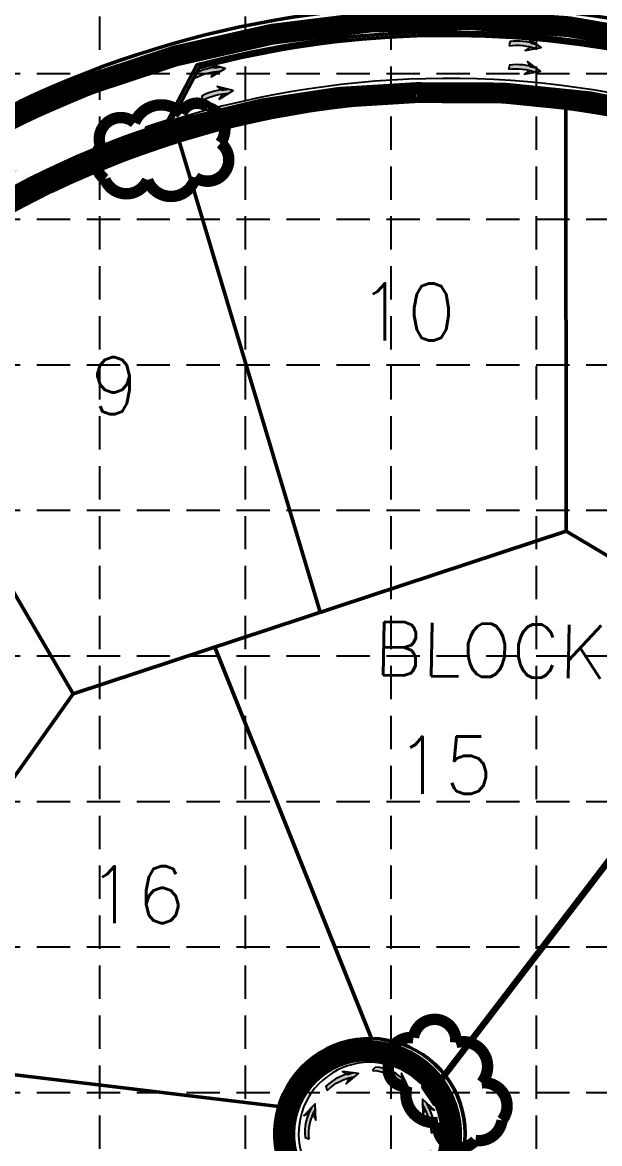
# Model space of a CAD drawing. Header units: feet. Extents: x 3975 to 8879, y 4296 to 7363.
# Drawn here: x 6463 to 6766, y 5956 to 6545 of the extents above; entities that cross this region are included whole.
import ezdxf
from ezdxf.enums import TextEntityAlignment as Align

# ---------------------------------------------------------------- set-up
doc = ezdxf.new("R2010")
doc.units = ezdxf.units.FT
doc.header["$LTSCALE"] = 100
doc.header["$MEASUREMENT"] = 0
for name, pattern in [('BORDER2', [0.875, 0.25, -0.125, 0.25, -0.125, 0, -0.125]), ('HIDDEN', [0.375, 0.25, -0.125]), ('PHANTOM2', [1.25, 0.625, -0.125, 0.125, -0.125, 0.125, -0.125])]:
    doc.linetypes.add(name, pattern=pattern)
for name, color, linetype in [('BASE', 7, 'Continuous'), ('EROSION BLANKET', 84, 'Continuous'), ('grid', 254, 'HIDDEN'), ('P-Paving-BOC', 7, 'Continuous'), ('P-Storm-Drainage Area-Paving Flow Arrows', 7, 'Continuous'), ('P-Survey-Block No', 7, 'Continuous'), ('P-Survey-Lot No', 150, 'Continuous')]:
    doc.layers.add(name, color=color, linetype=linetype)
for name, color, linetype, lineweight in [('P-Storm-Inlet', 7, 'Continuous', 50), ('P-Storm-Pipe', 7, 'Continuous', 50), ('P-Survey-Lot Lines', 150, 'BORDER2', 50), ('P-Survey-ROW', 150, 'PHANTOM2', 50)]:
    doc.layers.add(name, color=color, linetype=linetype, lineweight=lineweight)
doc.styles.add('L100', font='simplex', dxfattribs={"height": 4})
doc.styles.add('L140', font='simplex', dxfattribs={"height": 5.600000000000001})

msp = doc.modelspace()

# ---------------------------------------------------------------- hatches: boundary and pattern name
at = {"layer": 'P-Storm-Drainage Area-Paving Flow Arrows'}
h = msp.add_hatch(color=256, dxfattribs=at)
edge = h.paths.add_edge_path()
edge.add_arc((6722.79283836782, 6502.222389353305), 30.79664707657072, 70.61249385284282, 97.15609309769218, ccw=False)
edge.add_arc((14080.92456572315, 39283.58903204638), 33566.44135350145, 257.3500837841822, 257.3551916602383, ccw=False)
edge.add_line((6730.096137686042, 6531.927905324675), (6727.406247623129, 6530.22805490495))
edge.add_line((6727.406247623129, 6530.22805490495), (6735.830823200137, 6531.787790891349))
edge.add_line((6735.830823200137, 6531.787790891349), (6728.891307087911, 6536.812665628906))
edge.add_line((6728.891307087911, 6536.812665628906), (6730.591157507638, 6534.122775565994))
edge.add_arc((14081.41958555495, 39285.7839022775), 33566.44135349373, 257.3500837841614, 257.3551916602175)
edge.add_arc((6723.267393754757, 6504.226264591605), 30.98363638251754, 70.69404078401737, 97.07454616649449)
edge.add_line((6719.451429952565, 6534.974014814092), (6719.203920041771, 6533.876579693429))
edge.add_line((6719.203920041771, 6533.876579693429), (6718.956410130972, 6532.779144572771))
h = msp.add_hatch(color=256, dxfattribs=at)
edge = h.paths.add_edge_path()
edge.add_arc((6568.161398796557, 6488.544122065524), 30.79664707657546, 91.68237495863139, 118.22597420348049, ccw=False)
edge.add_arc((1649.239129761204, 39723.53028413187), 33566.44135352779, 278.41996488995653, 278.4250727660126, ccw=False)
edge.add_line((6564.297097851852, 6518.889188192754), (6562.398153703291, 6516.335952770658))
edge.add_line((6562.398153703291, 6516.335952770658), (6569.69874949679, 6520.820097177337))
edge.add_line((6569.69874949679, 6520.820097177337), (6561.416716792989, 6523.014222126641))
edge.add_line((6561.416716792989, 6523.014222126641), (6563.969952215087, 6521.115277978082))
edge.add_arc((1648.911984124436, 39725.75637387639), 33566.44135348741, 278.4199648899668, 278.4250727660228)
edge.add_arc((6567.883820835481, 6490.584629174431), 30.98363638251564, 91.76392188981255, 118.1444272722908)
edge.add_line((6553.268971462111, 6517.904803062561), (6553.432544280497, 6516.791758169895))
edge.add_line((6553.432544280497, 6516.791758169895), (6553.59611709888, 6515.678713277232))
h = msp.add_hatch(color=256, dxfattribs=at)
edge = h.paths.add_edge_path()
edge.add_arc((6722.479900503168, 6489.836901543012), 30.7966470765732, 70.61249385283912, 97.1560930976882, ccw=False)
edge.add_arc((14080.61162786871, 39271.20354424629), 33566.44135351364, 257.350083784169, 257.3551916602251, ccw=False)
edge.add_line((6729.783199821392, 6519.542417514384), (6727.093309758479, 6517.842567094659))
edge.add_line((6727.093309758479, 6517.842567094659), (6735.517885335488, 6519.402303081058))
edge.add_line((6735.517885335488, 6519.402303081058), (6728.578369223261, 6524.427177818614))
edge.add_line((6728.578369223261, 6524.427177818614), (6730.278219642988, 6521.737287755702))
edge.add_arc((14081.1066476801, 39273.39841447741), 33566.44135350145, 257.3500837841822, 257.3551916602383)
edge.add_arc((6722.954455890111, 6491.840776781312), 30.98363638251836, 70.69404078402324, 97.07454616650097)
edge.add_line((6719.138492087915, 6522.5885270038), (6718.890982177121, 6521.491091883138))
edge.add_line((6718.890982177121, 6521.491091883138), (6718.643472266323, 6520.393656762481))
h = msp.add_hatch(color=256, dxfattribs=at)
edge = h.paths.add_edge_path()
edge.add_arc((6572.322044386122, 6476.874192045003), 30.79664707656819, 91.68237495863508, 118.2259742034839, ccw=False)
edge.add_arc((1653.399775340567, 39711.86035409093), 33566.44135350909, 278.41996488997887, 278.42507276603493, ccw=False)
edge.add_line((6568.457743441418, 6507.219258172225), (6566.558799292859, 6504.666022750129))
edge.add_line((6566.558799292859, 6504.666022750129), (6573.859395086357, 6509.150167156808))
edge.add_line((6573.859395086357, 6509.150167156808), (6565.577362382554, 6511.344292106112))
edge.add_line((6565.577362382554, 6511.344292106112), (6568.130597804652, 6509.445347957553))
edge.add_arc((1653.072629714003, 39714.08644387627), 33566.4413535076, 278.4199648899617, 278.4250727660177)
edge.add_arc((6572.044466425045, 6478.914699153898), 30.98363638251919, 91.7639218898073, 118.1444272722853)
edge.add_line((6557.429617051676, 6506.234873042033), (6557.593189870065, 6505.121828149367))
edge.add_line((6557.593189870065, 6505.121828149367), (6557.756762688447, 6504.008783256703))
h = msp.add_hatch(color=256, dxfattribs=at)
edge = h.paths.add_edge_path()
edge.add_arc((6465.411715264225, 6435.278307315541), 30.79664707657128, 102.83402016612217, 129.3776194109714, ccw=False)
edge.add_arc((-4788.494239174679, 38091.3946554828), 33566.44135350553, 289.5716100974554, 289.5767179735114, ccw=False)
edge.add_line((6455.751447088124, 6464.303039507634), (6454.382169499863, 6461.430744452057))
edge.add_line((6454.382169499863, 6461.430744452057), (6460.67765852609, 6467.242204502737))
edge.add_line((6460.67765852609, 6467.242204502737), (6452.12764329889, 6467.79310341781))
edge.add_line((6452.12764329889, 6467.79310341781), (6454.999938354466, 6466.423825829552))
edge.add_arc((-4789.245747908337, 38093.51544180472), 33566.44135350554, 289.5716100974553, 289.5767179735113)
edge.add_arc((6464.744731183823, 6437.226601703571), 30.9836363825197, 102.9155670973014, 129.296072479779)
edge.add_line((6445.12193211776, 6461.204330542999), (6445.497686484595, 6460.143937382039))
edge.add_line((6445.497686484595, 6460.143937382039), (6445.873440851422, 6459.083544221081))
h = msp.add_hatch(color=256, dxfattribs=at)
edge = h.paths.add_edge_path()
edge.add_arc((6641.45413522282, 5965.218236422888), 25.90728514294544, 98.42716165016822, 134.4238196393057, ccw=False)
edge.add_arc((-2850.778083199752, 38188.29255832967), 33566.44135349465, 286.4148883776745, 286.4199962537305, ccw=False)
edge.add_line((6634.786955021174, 5990.000040817552), (6633.261585527996, 5987.207506500972))
edge.add_line((6633.261585527996, 5987.207506500972), (6639.86754357752, 5992.663472799246))
edge.add_line((6639.86754357752, 5992.663472799246), (6631.36083829289, 5993.684362215608))
edge.add_line((6631.36083829289, 5993.684362215608), (6634.15337260947, 5992.158992722432))
edge.add_arc((-2851.411665550241, 38190.45151027535), 33566.44135351649, 286.4148883775546, 286.4199962536106)
edge.add_arc((6640.867773260051, 5967.282169517712), 26.00821894693788, 98.49938752195594, 134.3515937674752)
edge.add_line((6622.686481508017, 5985.879698466991), (6623.003272713875, 5984.80022251455))
edge.add_line((6623.003272713875, 5984.80022251455), (6623.320063919724, 5983.720746562113))
h = msp.add_hatch(color=256, dxfattribs=at)
edge = h.paths.add_edge_path()
edge.add_arc((6646.637107839625, 5973.142794843039), 21.08057024715828, 37.41291307017332, 88.4721708343892, ccw=False)
edge.add_arc((28737.71660363938, 31272.89742444818), 33566.44135350693, 228.8754360321448, 228.8805439082009, ccw=False)
edge.add_line((6661.126710191558, 5987.918408935091), (6657.951783642053, 5987.70665104211))
edge.add_line((6657.951783642053, 5987.70665104211), (6666.100857908797, 5985.061119225055))
edge.add_line((6666.100857908797, 5985.061119225055), (6662.39653662684, 5992.786677705841))
edge.add_line((6662.39653662684, 5992.786677705841), (6662.608294519821, 5989.611751156335))
edge.add_arc((28739.19818799825, 31274.59076662861), 33566.44135349631, 228.8754360320597, 228.8805439081157)
edge.add_arc((6648.095042254173, 5974.78983633976), 21.12749695901885, 37.47367878904554, 88.41140511549132)
edge.add_line((6648.680752647132, 5995.909213013538), (6647.939960483002, 5995.062541902913))
edge.add_line((6647.939960483002, 5995.062541902913), (6647.199168318871, 5994.215870792294))
h = msp.add_hatch(color=256, dxfattribs=at)
edge = h.paths.add_edge_path()
edge.add_arc((6644.912038724756, 5959.402793225292), 35.35879277504721, 4.839441625893069, 30.2441223243471)
edge.add_arc((-23827.88077518731, -8031.795526385966), 33566.44135350798, 24.662387642845204, 24.66749551890132, ccw=False)
edge.add_line((6676.706817923329, 5974.493093827844), (6679.689284249653, 5973.384087690646))
edge.add_line((6679.689284249653, 5973.384087690646), (6673.342124571042, 5979.139069359965))
edge.add_line((6673.342124571042, 5979.139069359965), (6673.552075554369, 5970.573897406957))
edge.add_line((6673.552075554369, 5970.573897406957), (6674.661081691567, 5973.556363733282))
edge.add_arc((-23829.92651142927, -8032.732256429517), 33566.44135349596, 24.66238764275883, 24.66749551881486)
edge.add_arc((6643.065984287789, 5958.529182686229), 35.15452799586255, 4.764390343205207, 30.319173607019195, ccw=False)
edge.add_line((6678.099041895658, 5961.449065090646), (6679.121910011538, 5961.917430137931))
edge.add_line((6679.121910011538, 5961.917430137931), (6680.144778127417, 5962.38579518521))
h = msp.add_hatch(color=256, dxfattribs=at)
edge = h.paths.add_edge_path()
edge.add_arc((6640.287829518507, 5960.662619895003), 26.58584587480378, 150.559745375465, 185.4548002468248, ccw=False)
edge.add_arc((-24581.6527991124, 18356.84840824859), 33566.44135350516, 338.3462572085302, 338.35136508458623, ccw=False)
edge.add_line((6616.030978750099, 5970.948681753281), (6617.288914478939, 5968.025909490152))
edge.add_line((6617.288914478939, 5968.025909490152), (6617.066847419971, 5976.590775876811))
edge.add_line((6617.066847419971, 5976.590775876811), (6611.017852490987, 5970.523164291588))
edge.add_line((6611.017852490987, 5970.523164291588), (6613.940624754116, 5971.781100020426))
edge.add_arc((-24583.74315309818, 18357.68082655654), 33566.44135351074, 338.3462572084591, 338.3513650845151)
edge.add_arc((6638.30780791392, 5961.471600925724), 26.69347209499324, 150.6323364016563, 185.382209220596)
edge.add_line((6611.732023654687, 5958.967775154451), (6612.777200652682, 5958.551566020881))
edge.add_line((6612.777200652682, 5958.551566020881), (6613.822377650671, 5958.135356887308))
h = msp.add_hatch(color=256, dxfattribs=at)
edge = h.paths.add_edge_path()
edge.add_arc((6694.224054612626, 5942.391969684419), 17.84776077850132, 152.613226998753, 208.0164145558886, ccw=False)
edge.add_arc((-25617.3988731637, 15098.76390264192), 33566.44135351207, 344.17948804407484, 344.18459592013085, ccw=False)
edge.add_line((6677.560962125134, 5947.722739154216), (6679.109435160784, 5944.942949367585))
edge.add_line((6679.109435160784, 5944.942949367585), (6678.018042358291, 5953.440896869814))
edge.add_line((6678.018042358291, 5953.440896869814), (6672.617040927361, 5946.789924494057))
edge.add_line((6672.617040927361, 5946.789924494057), (6675.396830713993, 5948.338397529707))
edge.add_arc((-25619.56300456464, 15099.37956105822), 33566.44135351338, 344.1794880440031, 344.1845959200591)
edge.add_arc((6692.105351657761, 5943.007877676297), 17.88799533007807, 152.6808701775856, 207.9487713770263)
edge.add_line((6676.303686918809, 5934.624097597679), (6677.385752624382, 5934.316268409937))
edge.add_line((6677.385752624382, 5934.316268409937), (6678.46781832995, 5934.008439222191))

# ---------------------------------------------------------------- linework, layer by layer
at = {"layer": 'BASE', "color": 170, "const_width": 6}
for points in [[(6522.118498733354, 6492.325918398141, 0.5205670505517462), (6522.118498733354, 6492.325918398141, 0.7651954600696135), (6504.21547670096, 6479.997063409202, 0.4178788784126488), (6506.492745240108, 6462.558529439539, 0.6649002420699669), (6528.935366852138, 6462.226501571498, 0.744833174426672), (6554.013315852209, 6463.5551110043, 0.9756416855879776), (6567.262924660108, 6481.632929249452, 0.5205670505517462), (6560.773762444163, 6500.322950613663, 0.5205670505517462), (6546.849516549805, 6497.10215754098, 0.5402640007904789), (6522.118498733354, 6492.325918398141)], [(6681.637006477639, 5966.914305297488, 0.5205670505517462), (6681.637006477639, 5966.914305297488, 0.7651954600696135), (6701.194511132018, 5957.426266779195, 0.4178788784126488), (6715.238447475322, 5968.011930244267, 0.6649002420699669), (6704.453051895891, 5987.695851335381, 0.744833174426672), (6690.922884082122, 6008.852488308357, 0.9756416855879776), (6668.661262124866, 6011.456299726133, 0.5205670505517462), (6655.607145737563, 5996.589687125873, 0.5205670505517462), (6665.279359703204, 5986.067975822742, 0.5402640007904789), (6681.637006477639, 5966.914305297488)]]:
    msp.add_lwpolyline(points, format="xyb", close=True, dxfattribs=at)
at = {"layer": 'EROSION BLANKET', "color": 84, "linetype": 'ByBlock', "const_width": 11}
for points in [[(6270.978861933692, 6712.175617914063), (6268.777826099193, 6708.509374948841, 0.3738081796207427), (6270.978861933692, 6696.044148867084), (6314.26596063368, 6643.250250167881), (6370.759274340684, 6572.85839358896), (6391.302305773426, 6547.927941425447, -0.05380277262148421), (6428.004506136343, 6492.116996959732, 0.5316089759185111), (6446.346479001544, 6489.917251180599, -0.3019798080954745), (7032.183875537585, 6418.723573369387, -5.326380427454366)], [(5962.093316268636, 5539.810347064806), (5901.173856601426, 5533.427377924512), (5815.690095014686, 5517.715464167914), (5760.000326134139, 5500.844565049874), (5472.398568066988, 5409.7881694671, -0.4513104263995939), (5454.658588880158, 5420.452572288883, 0.0035002329709656), (5447.574518412517, 5457.558397688596, -0.04831103182672204), (5442.240051036466, 5511.211931146243, -0.02564122082170086), (5446.77065532348, 5604.131917050909, -0.05237398076521765), (5473.460564845007, 5703.739067641092, -0.07599047793111807), (5537.678384271609, 5822.189894291692, -0.1087080652491462), (5694.333207097361, 5955.270491791882, 0.004121475811404957), (5769.474730474869, 5988.453058394443, 0.06106602834961535), (5875.394041672995, 6024.437054127606, 0.06205148045567514), (6036.16195374113, 6108.266692114074), (6130.60207911338, 6173.055272764361), (6211.859790973323, 6246.406202870014), (6350.144383762994, 6372.553688039745), (6404.316176514259, 6418.834631139976, -0.1541814146287054), (6670.234977503556, 6508.1196239568, -0.1214756129499096), (6892.164592531704, 6463.585123816689, -0.02602824284940595), (6951.140104333475, 6431.399479257991), (7209.303391734238, 6236.986240166581, -0.4465848301274739), (7210.796816178436, 6219.448635231014, -2.521704239711839)], [(7211.571171779293, 6218.541745579134), (7205.28218944658, 6211.527739420142), (6974.926504297631, 5895.087396278102, 0.01750171257554338), (6905.255232754504, 5791.980944395898, -0.5355120632048825), (6886.208421930094, 5783.229349826379, -0.1144008553294668), (6689.698143987471, 5935.551885991601, -0.1190040965471974), (6687.353867256954, 5949.609210210072, 2.61140090927186), (6638.45132078498, 5917.327234834493, -0.3043115888130599), (6659.701508947192, 5910.855285824149, -0.3451952699390871)]]:
    msp.add_lwpolyline(points, format="xyb", dxfattribs=at)
at = {"layer": 'grid', "color": 253, "linetype": 'HIDDEN', "ltscale": 0.7}
for p, q in [((6503.719592283705, 7283.096206917875), (6503.719592283705, 4605.258333728414)), ((6580.219592283722, 7283.096206917875), (6580.219592283722, 4605.258333728414)), ((6656.719592283737, 7283.096206917875), (6656.719592283737, 4605.258333728414)), ((6733.219592283753, 7283.096206917875), (6733.219592283753, 4605.258333728414)), ((4055.719592283204, 6518.096206917718), (8798.719592284177, 6518.096206917718)), ((4055.719592283204, 6441.596206917702), (8798.719592284177, 6441.596206917702)), ((4055.719592283204, 6365.096206917686), (8798.719592284177, 6365.096206917686)), ((4055.719592283204, 6288.59620691767), (8798.719592284177, 6288.59620691767)), ((4055.719592283204, 6212.096206917655), (8798.719592284177, 6212.096206917655)), ((4055.719592283204, 6135.596206917638), (8798.719592284177, 6135.596206917638)), ((4055.719592283204, 6059.096206917623), (8798.719592284177, 6059.096206917623)), ((4055.719592283204, 5982.596206917608), (8798.719592284177, 5982.596206917608))]:
    msp.add_line(p, q, dxfattribs=at)
at = {"layer": 'P-Paving-BOC'}
for centre, radius, start, end in [((6686.59376179203, 6029.044371210551), 513.5000000000002, 52.99679465575323, 117.6692711215397), ((6686.59376179203, 6029.044371210553), 486.4999999999977, 52.99679465575346, 121.2694064747006), ((6645.823856205526, 5961.006223582861), 37.49999999999928, 342.3368098243473, 270.9940216851148)]:
    msp.add_arc(centre, radius, start, end, dxfattribs=at)
at = {"layer": 'P-Storm-Drainage Area-Paving Flow Arrows'}
for points in [[(6718.956410130972, 6532.779144572771, -0.1163389518444814), (6733.015953081052, 6531.272714596216, -2.228731374401946e-05), (6730.096137686042, 6531.927905324675), (6727.406247623129, 6530.22805490495), (6735.830823200137, 6531.787790891349), (6728.891307087911, 6536.812665628906), (6730.591157507638, 6534.122775565994, 2.228731374401946e-05), (6733.510972902646, 6533.467584837535, 0.1156177484575281), (6719.451429952565, 6534.974014814092), (6719.203920041771, 6533.876579693429), (6718.956410130972, 6532.779144572771)], [(6553.59611709888, 6515.678713277232, -0.1163389518444814), (6567.25724733146, 6519.327493896551, -2.228731374401946e-05), (6564.297097851852, 6518.889188192754), (6562.398153703291, 6516.335952770658), (6569.69874949679, 6520.820097177337), (6561.416716792989, 6523.014222126641), (6563.969952215087, 6521.115277978082, 2.228731374401946e-05), (6566.930101694691, 6521.55358368188, 0.1156177484575281), (6553.268971462111, 6517.904803062561), (6553.432544280497, 6516.791758169895), (6553.59611709888, 6515.678713277232)], [(6718.643472266323, 6520.393656762481, -0.1163389518444814), (6732.703015216402, 6518.887226785925, -2.228731374401946e-05), (6729.783199821392, 6519.542417514384), (6727.093309758479, 6517.842567094659), (6735.517885335488, 6519.402303081058), (6728.578369223261, 6524.427177818614), (6730.278219642988, 6521.737287755702, 2.228731374401946e-05), (6733.198035037997, 6521.082097027243, 0.1156177484575281), (6719.138492087915, 6522.5885270038), (6718.890982177121, 6521.491091883138), (6718.643472266323, 6520.393656762481)], [(6557.756762688447, 6504.008783256703, -0.1163389518444814), (6571.417892921024, 6507.657563876023, -2.228731374401946e-05), (6568.457743441418, 6507.219258172225), (6566.558799292859, 6504.666022750129), (6573.859395086357, 6509.150167156808), (6565.577362382554, 6511.344292106112), (6568.130597804652, 6509.445347957553, 2.228731374401946e-05), (6571.090747284258, 6509.883653661351, 0.1156177484575281), (6557.429617051676, 6506.234873042033), (6557.593189870065, 6505.121828149367), (6557.756762688447, 6504.008783256703)], [(6623.320063919724, 5983.720746562113, -0.158369492280235), (6637.657371112645, 5990.845799821885, -2.228731374401946e-05), (6634.786955021174, 5990.000040817552), (6633.261585527996, 5987.207506500972), (6639.86754357752, 5992.663472799246), (6631.36083829289, 5993.684362215608), (6634.15337260947, 5992.158992722432, 2.228731374401946e-05), (6637.023788700945, 5993.004751726759, 0.1577234588179627), (6622.686481508017, 5985.879698466991), (6623.003272713875, 5984.80022251455), (6623.320063919724, 5983.720746562113)], [(6647.199168318871, 5994.215870792294, -0.2265487135680369), (6663.380934957357, 5985.950397873929, -2.228731374401946e-05), (6661.126710191558, 5987.918408935091), (6657.951783642053, 5987.70665104211), (6666.100857908797, 5985.061119225055), (6662.39653662684, 5992.786677705841), (6662.608294519821, 5989.611751156335, 2.228731374401946e-05), (6664.862519285616, 5987.643740095171, 0.2259912832408303), (6648.680752647132, 5995.909213013538), (6647.939960483002, 5995.062541902913), (6647.199168318871, 5994.215870792294)], [(6613.822377650671, 5958.135356887308, -0.1534459967973214), (6617.135048508085, 5973.729981233936, -2.228731374401946e-05), (6616.030978750099, 5970.948681753281), (6617.288914478939, 5968.025909490152), (6617.066847419971, 5976.590775876811), (6611.017852490987, 5970.523164291588), (6613.940624754116, 5971.781100020426, 2.228731374401946e-05), (6615.044694512106, 5974.56239950108, 0.1527976678994052), (6611.732023654687, 5958.967775154451), (6612.777200652682, 5958.551566020881), (6613.822377650671, 5958.135356887308)], [(6680.144778127417, 5962.38579518521, 0.1113050905230677), (6675.458046510746, 5977.212499422953, -2.228731374401946e-05), (6676.706817923329, 5974.493093827844), (6679.689284249653, 5973.384087690646), (6673.342124571042, 5979.139069359965), (6673.552075554369, 5970.573897406957), (6674.661081691567, 5973.556363733282, 2.228731374401946e-05), (6673.412310278988, 5976.275769328391, -0.1119681989631373), (6678.099041895658, 5961.449065090646), (6679.121910011538, 5961.917430137931), (6680.144778127417, 5962.38579518521)]]:
    msp.add_lwpolyline(points, format="xyb", dxfattribs=at)
at = {"layer": 'P-Storm-Inlet'}
for points in [[(6542.532624611285, 6494.254660376127), (6528.27259513579, 6489.601180788664), (6529.19233381131, 6486.74564567791), (6543.452363286807, 6491.399125265372)], [(6529.514966550516, 6487.374857975625), (6542.823150989093, 6491.721758004577), (6542.209991872079, 6493.625448078413), (6528.901807433502, 6489.278548049459), (6529.514966550516, 6487.374857975625)], [(6682.046856316872, 5978.087474979959), (6676.019355992231, 5987.289063964283), (6673.509831723778, 5985.645200239382), (6679.537332048421, 5976.443611255056)], [(6674.202063056005, 5985.500923482122), (6679.681608805678, 5977.135842587281), (6681.354624984647, 5978.231751737216), (6675.875079234972, 5986.596832632058), (6674.202063056005, 5985.500923482122)]]:
    msp.add_lwpolyline(points, close=True, dxfattribs=at)
at = {"layer": 'P-Storm-Pipe'}
for points in [[(6539.096287576055, 6492.622555746811), (6554.884599418474, 6522.649438214381, -0.2306081511647095), (6994.068836501639, 6437.030086717013), (7015.135977238691, 6421.153009589435)], [(6541.476573368349, 6493.38922147392), (6556.076296431468, 6521.155595285813, -0.2302119005108146), (6993.015582025021, 6435.632533495313), (7014.082722762075, 6419.755456367733)]]:
    msp.add_lwpolyline(points, format="xyb", dxfattribs=at)
for points in [[(6878.518818608502, 6218.288925776935), (6854.949169384849, 6214.931422238434), (6677.693611342628, 5983.367369503215)], [(6878.730030523359, 6216.803870344703), (6855.767633390627, 6213.532870047072), (6678.884708229397, 5982.455619424339)]]:
    msp.add_lwpolyline(points, dxfattribs=at)
at = {"layer": 'P-Survey-Lot Lines', "color": 7, "linetype": 'Continuous'}
for p, q in [((6748.81311815632, 6499.951741819264), (6748.914563895744, 6277.719020012515)), ((6545.507839985174, 6482.607776555282), (6619.613485088522, 6235.030681504581)), ((6375.351996393906, 6387.866839113354), (6489.767573460466, 6192.162468179666)), ((6489.767573460466, 6192.162468179666), (6748.914563895744, 6277.719020012515)), ((6748.914563895744, 6277.719020012515), (6855.358401387738, 6214.232146142753)), ((6564.230061915715, 6216.746021098508), (6646.662768786397, 6010.99918534431)), ((6356.452798518979, 6004.268943936366), (6489.767573460466, 6192.162468179666)), ((6356.452798518979, 6004.268943936366), (6597.890471816206, 5975.232630753531))]:
    msp.add_line(p, q, dxfattribs=at)
msp.add_lwpolyline([(6855.358401387738, 6214.232146142753), (6685.153831409296, 5991.879400459737)], dxfattribs=at)
at = {"layer": 'P-Survey-ROW', "color": 7, "linetype": 'Continuous'}
for centre, radius, start, end in [((6686.59376179203, 6029.044371210551), 525, 52.99679465575323, 118.5400038379217), ((6686.59376179203, 6029.044371210551), 475, 52.99679465575323, 132.3531058122167), ((6645.823856205526, 5961.006223582862), 50, 336.5116291999036, 276.4602763784461)]:
    msp.add_arc(centre, radius, start, end, dxfattribs=at)

# ---------------------------------------------------------------- texts
at = {"layer": 'P-Survey-Block No', "insert": (6731.652276337779, 6214.63627836368), "char_height": 28, "attachment_point": 5, "rotation": 359.0642723614988, "style": 'L140'}
msp.add_mtext('BLOCK D', dxfattribs=at)
at = {"layer": 'P-Survey-Lot No', "color": 7, "style": 'L100'}
for s, p in [('10', (6665.248332757266, 6377.874450522932)), ('9', (6511.706882098809, 6339.072590557666)), ('15', (6684.927966703941, 6139.643218605337)), ('16', (6523.151965278857, 6071.568854716879))]:
    msp.add_text(s, height=30, dxfattribs=at).set_placement(p, align=Align.CENTER)

doc.saveas('drawing.dxf')
